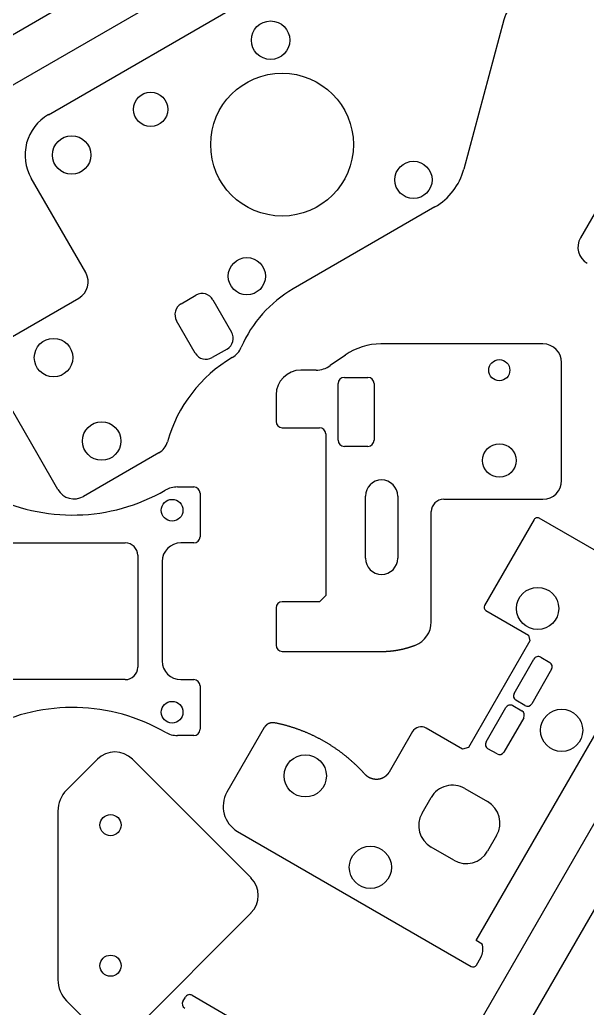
# Model space of a CAD drawing. Extents: x 442 to 745, y 5 to 355.
# Drawn here: x 477.4 to 515.1, y 222.6 to 288.1 of the extents above; entities that cross this region are included whole.
import ezdxf

# ---------------------------------------------------------------- set-up
doc = ezdxf.new("R2010")
doc.units = 0
doc.layers.add('VISIBLE__ANSI_', color=7, linetype='CONTINUOUS')

msp = doc.modelspace()

# ---------------------------------------------------------------- linework, layer by layer
at = {"layer": 'VISIBLE__ANSI_'}
for p, q in [((593.942, 354.692), (442.389, 267.193)), ((445.272, 265.529), (593.942, 351.364)), ((479.31, 281.852), (508.612, 298.77)), ((509.525, 288.141), (506.872, 278.238)), ((517.695, 279.039), (514.606, 273.69)), ((481.788, 271.383), (478.179, 277.634)), ((504.953, 275.737), (495.553, 270.31)), ((535.817, 270.075), (481.971, 176.812)), ((488.12, 269.32), (489.104, 269.888)), ((475.871, 266.54), (481.336, 269.696)), ((490.229, 269.587), (491.464, 267.447)), ((489.054, 266.056), (487.819, 268.195)), ((486.964, 179.694), (537.481, 267.193)), ((512.122, 266.664), (501.372, 266.664)), ((491.163, 266.322), (490.179, 265.754)), ((499.011, 265.919), (498.015, 265.221)), ((513.357, 264.028), (513.357, 265.428)), ((478.63, 259.29), (475.419, 264.853)), ((497.07, 264.924), (496.063, 264.924)), ((498.534, 260.281), (498.534, 264.028)), ((498.945, 264.44), (500.51, 264.44)), ((500.922, 264.028), (500.922, 260.281)), ((513.357, 260.24), (513.357, 264.028)), ((494.416, 263.277), (494.416, 261.517)), ((494.828, 261.105), (497.299, 261.105)), ((497.71, 260.693), (497.71, 249.987)), ((513.357, 257.605), (513.357, 260.24)), ((486.636, 259.443), (481.635, 256.555)), ((500.51, 259.87), (498.945, 259.87)), ((479.948, 257.008), (478.63, 259.29)), ((487.884, 257.181), (488.962, 257.181)), ((489.374, 256.769), (489.374, 253.886)), ((500.346, 252.458), (500.346, 256.575)), ((502.487, 256.575), (502.487, 252.458)), ((505.534, 256.37), (512.122, 256.37)), ((504.71, 248.238), (504.71, 255.546)), ((511.53, 255.021), (508.246, 249.332)), ((518.037, 251.55), (511.868, 255.111)), ((475.084, 253.475), (484.411, 253.475)), ((488.962, 253.475), (488.096, 253.475)), ((485.235, 252.651), (485.235, 245.239)), ((486.861, 252.239), (486.861, 245.651)), ((497.299, 249.575), (494.828, 249.575)), ((497.71, 249.987), (497.299, 249.575)), ((494.416, 249.164), (494.416, 246.693)), ((508.336, 248.995), (511.156, 247.367)), ((511.26, 246.977), (507.181, 239.911)), ((511.156, 247.367), (511.26, 246.977)), ((494.828, 246.281), (494.84, 246.281)), ((494.84, 246.281), (501.416, 246.281)), ((510.202, 243.496), (511.519, 245.778)), ((511.969, 245.899), (512.575, 245.549)), ((507.688, 227.118), (518.249, 245.412)), ((512.696, 245.099), (511.378, 242.816)), ((484.411, 244.416), (475.084, 244.416)), ((488.096, 244.416), (488.962, 244.416)), ((489.374, 244.004), (489.374, 241.122)), ((510.928, 242.696), (510.322, 243.046)), ((508.349, 240.287), (509.666, 242.569)), ((510.116, 242.69), (510.723, 242.34)), ((510.843, 241.89), (509.526, 239.607)), ((493.632, 241.232), (491.158, 236.947)), ((506.791, 239.807), (504.364, 241.208)), ((488.962, 240.71), (487.884, 240.71)), ((503.464, 240.967), (501.92, 238.293)), ((507.181, 239.911), (506.791, 239.807)), ((509.076, 239.487), (508.469, 239.837)), ((482.562, 239.142), (480.521, 237.1)), ((492.753, 231.281), (484.892, 239.142)), ((506.946, 237.198), (508.443, 236.333)), ((504.099, 235.561), (504.696, 236.595)), ((479.942, 235.703), (479.942, 224.529)), ((491.851, 234.359), (507.363, 225.404)), ((509.046, 234.083), (508.45, 233.05)), ((506.2, 232.447), (504.702, 233.311)), ((484.892, 221.09), (492.753, 228.951)), ((508.086, 226.888), (507.688, 227.118)), ((508.104, 226.82), (508.086, 226.888)), ((507.701, 225.494), (507.997, 226.008)), ((488.232, 223.089), (488.397, 223.374)), ((488.847, 223.495), (501.052, 216.449)), ((480.521, 223.132), (482.562, 221.09))]:
    msp.add_line(p, q, dxfattribs=at)
for points in [[(501.416, 246.281, 0), (501.434, 246.281, 0), (501.452, 246.281, 0), (501.469, 246.282, 0), (501.487, 246.282, 0), (501.505, 246.282, 0), (501.522, 246.282, 0), (501.54, 246.283, 0), (501.558, 246.283, 0), (501.575, 246.283, 0), (501.593, 246.284, 0), (501.61, 246.284, 0), (501.628, 246.285, 0), (501.646, 246.286, 0), (501.663, 246.286, 0), (501.681, 246.287, 0), (501.698, 246.288, 0), (501.716, 246.289, 0), (501.733, 246.29, 0), (501.751, 246.29, 0), (501.768, 246.291, 0), (501.786, 246.292, 0), (501.803, 246.294, 0), (501.821, 246.295, 0), (501.838, 246.296, 0), (501.856, 246.297, 0), (501.873, 246.298, 0), (501.89, 246.3, 0), (501.908, 246.301, 0), (501.925, 246.302, 0), (501.943, 246.304, 0), (501.96, 246.305, 0), (501.977, 246.307, 0), (501.995, 246.309, 0), (502.012, 246.31, 0), (502.029, 246.312, 0), (502.046, 246.314, 0), (502.064, 246.315, 0), (502.081, 246.317, 0), (502.098, 246.319, 0), (502.115, 246.321, 0), (502.133, 246.323, 0), (502.15, 246.325, 0), (502.167, 246.327, 0), (502.184, 246.329, 0), (502.201, 246.332, 0), (502.218, 246.334, 0), (502.235, 246.336, 0), (502.253, 246.338, 0), (502.27, 246.341, 0), (502.287, 246.343, 0), (502.304, 246.346, 0), (502.321, 246.348, 0), (502.338, 246.351, 0), (502.355, 246.353, 0), (502.372, 246.356, 0), (502.389, 246.359, 0), (502.406, 246.361, 0), (502.423, 246.364, 0), (502.44, 246.367, 0), (502.456, 246.37, 0), (502.473, 246.373, 0), (502.49, 246.376, 0), (502.507, 246.379, 0), (502.524, 246.382, 0), (502.541, 246.385, 0), (502.557, 246.388, 0), (502.574, 246.391, 0), (502.591, 246.394, 0), (502.608, 246.398, 0), (502.624, 246.401, 0), (502.641, 246.404, 0), (502.658, 246.408, 0), (502.675, 246.411, 0), (502.691, 246.414, 0), (502.708, 246.418, 0), (502.724, 246.422, 0), (502.741, 246.425, 0), (502.758, 246.429, 0), (502.774, 246.433, 0), (502.791, 246.436, 0), (502.807, 246.44, 0), (502.824, 246.444, 0), (502.84, 246.448, 0), (502.857, 246.452, 0), (502.873, 246.456, 0), (502.89, 246.46, 0), (502.906, 246.464, 0), (502.922, 246.468, 0), (502.939, 246.472, 0), (502.955, 246.476, 0), (502.971, 246.48, 0), (502.988, 246.485, 0), (503.004, 246.489, 0), (503.02, 246.493, 0), (503.036, 246.498, 0), (503.053, 246.502, 0), (503.069, 246.507, 0), (503.085, 246.511, 0), (503.101, 246.516, 0), (503.117, 246.52, 0), (503.133, 246.525, 0), (503.15, 246.53, 0), (503.166, 246.534, 0), (503.182, 246.539, 0), (503.198, 246.544, 0), (503.214, 246.549, 0), (503.23, 246.554, 0), (503.246, 246.558, 0), (503.262, 246.563, 0), (503.278, 246.568, 0), (503.293, 246.573, 0), (503.309, 246.579, 0), (503.325, 246.584, 0), (503.341, 246.589, 0), (503.357, 246.594, 0), (503.373, 246.599, 0), (503.388, 246.605, 0), (503.404, 246.61, 0), (503.42, 246.615, 0), (503.435, 246.621, 0), (503.451, 246.626, 0), (503.467, 246.632, 0), (503.482, 246.637, 0), (503.498, 246.643, 0), (503.514, 246.648, 0), (503.529, 246.654, 0), (503.545, 246.66, 0)], [(503.545, 246.66, 0), (503.547, 246.66, 0), (503.549, 246.661, 0), (503.551, 246.662, 0), (503.553, 246.663, 0), (503.555, 246.663, 0), (503.557, 246.664, 0), (503.559, 246.665, 0), (503.561, 246.666, 0), (503.563, 246.666, 0), (503.565, 246.667, 0), (503.567, 246.668, 0), (503.569, 246.668, 0), (503.57, 246.669, 0), (503.572, 246.67, 0), (503.574, 246.67, 0), (503.576, 246.671, 0), (503.578, 246.672, 0), (503.579, 246.672, 0), (503.581, 246.673, 0), (503.583, 246.674, 0), (503.584, 246.674, 0), (503.586, 246.675, 0), (503.588, 246.675, 0), (503.589, 246.676, 0), (503.591, 246.677, 0), (503.592, 246.677, 0), (503.594, 246.678, 0), (503.596, 246.678, 0), (503.597, 246.679, 0), (503.599, 246.679, 0), (503.6, 246.68, 0), (503.601, 246.681, 0), (503.603, 246.681, 0), (503.604, 246.682, 0), (503.606, 246.682, 0), (503.607, 246.683, 0), (503.608, 246.683, 0), (503.61, 246.684, 0), (503.611, 246.684, 0), (503.612, 246.685, 0), (503.614, 246.685, 0), (503.615, 246.686, 0), (503.616, 246.686, 0), (503.617, 246.687, 0), (503.618, 246.687, 0), (503.62, 246.687, 0), (503.621, 246.688, 0), (503.622, 246.688, 0), (503.623, 246.689, 0), (503.624, 246.689, 0), (503.625, 246.69, 0), (503.626, 246.69, 0), (503.627, 246.69, 0), (503.628, 246.691, 0), (503.629, 246.691, 0), (503.63, 246.691, 0), (503.631, 246.692, 0), (503.632, 246.692, 0), (503.633, 246.693, 0), (503.634, 246.693, 0), (503.635, 246.693, 0), (503.636, 246.694, 0), (503.637, 246.694, 0), (503.637, 246.694, 0), (503.638, 246.695, 0), (503.639, 246.695, 0), (503.64, 246.695, 0), (503.641, 246.696, 0), (503.641, 246.696, 0), (503.642, 246.696, 0), (503.643, 246.696, 0), (503.644, 246.697, 0), (503.644, 246.697, 0), (503.645, 246.697, 0), (503.646, 246.697, 0), (503.646, 246.698, 0), (503.647, 246.698, 0), (503.648, 246.698, 0), (503.648, 246.698, 0), (503.649, 246.699, 0), (503.649, 246.699, 0), (503.65, 246.699, 0), (503.651, 246.699, 0), (503.651, 246.7, 0), (503.652, 246.7, 0), (503.652, 246.7, 0), (503.653, 246.7, 0), (503.653, 246.7, 0), (503.654, 246.701, 0), (503.654, 246.701, 0), (503.654, 246.701, 0), (503.655, 246.701, 0), (503.655, 246.701, 0), (503.656, 246.701, 0), (503.656, 246.702, 0), (503.656, 246.702, 0), (503.657, 246.702, 0), (503.657, 246.702, 0), (503.657, 246.702, 0), (503.658, 246.702, 0), (503.658, 246.702, 0), (503.658, 246.702, 0), (503.659, 246.703, 0), (503.659, 246.703, 0), (503.659, 246.703, 0), (503.659, 246.703, 0), (503.66, 246.703, 0), (503.66, 246.703, 0), (503.66, 246.703, 0), (503.66, 246.703, 0), (503.66, 246.703, 0), (503.66, 246.703, 0), (503.661, 246.703, 0), (503.661, 246.703, 0), (503.661, 246.703, 0), (503.661, 246.704, 0), (503.661, 246.704, 0), (503.661, 246.704, 0), (503.661, 246.704, 0), (503.661, 246.704, 0), (503.661, 246.704, 0), (503.662, 246.704, 0), (503.662, 246.704, 0), (503.662, 246.704, 0), (503.662, 246.704, 0), (503.662, 246.704, 0), (503.662, 246.704, 0)], [(494.332, 241.549, 0), (494.327, 241.55, 0), (494.322, 241.551, 0), (494.317, 241.552, 0), (494.312, 241.553, 0), (494.307, 241.553, 0), (494.302, 241.554, 0), (494.297, 241.555, 0), (494.292, 241.556, 0), (494.287, 241.556, 0), (494.282, 241.557, 0), (494.276, 241.557, 0), (494.271, 241.558, 0), (494.266, 241.559, 0), (494.261, 241.559, 0), (494.256, 241.559, 0), (494.251, 241.56, 0), (494.246, 241.56, 0), (494.24, 241.56, 0), (494.235, 241.561, 0), (494.23, 241.561, 0), (494.225, 241.561, 0), (494.22, 241.561, 0), (494.215, 241.561, 0), (494.21, 241.561, 0), (494.204, 241.561, 0), (494.199, 241.561, 0), (494.194, 241.561, 0), (494.189, 241.561, 0), (494.184, 241.561, 0), (494.179, 241.561, 0), (494.173, 241.561, 0), (494.168, 241.56, 0), (494.163, 241.56, 0), (494.158, 241.56, 0), (494.153, 241.559, 0), (494.148, 241.559, 0), (494.143, 241.558, 0), (494.137, 241.558, 0), (494.132, 241.557, 0), (494.127, 241.557, 0), (494.122, 241.556, 0), (494.117, 241.556, 0), (494.112, 241.555, 0), (494.107, 241.554, 0), (494.102, 241.553, 0), (494.097, 241.552, 0), (494.091, 241.552, 0), (494.086, 241.551, 0), (494.081, 241.55, 0), (494.076, 241.549, 0), (494.071, 241.548, 0), (494.066, 241.547, 0), (494.061, 241.546, 0), (494.056, 241.545, 0), (494.051, 241.543, 0), (494.046, 241.542, 0), (494.041, 241.541, 0), (494.036, 241.54, 0), (494.031, 241.538, 0), (494.026, 241.537, 0), (494.021, 241.536, 0), (494.016, 241.534, 0), (494.011, 241.533, 0), (494.006, 241.531, 0), (494.001, 241.53, 0), (493.996, 241.528, 0), (493.992, 241.526, 0), (493.987, 241.525, 0), (493.982, 241.523, 0), (493.977, 241.521, 0), (493.972, 241.52, 0), (493.967, 241.518, 0), (493.962, 241.516, 0), (493.958, 241.514, 0), (493.953, 241.512, 0), (493.948, 241.51, 0), (493.943, 241.508, 0), (493.939, 241.506, 0), (493.934, 241.504, 0), (493.929, 241.502, 0), (493.925, 241.5, 0), (493.92, 241.498, 0), (493.915, 241.495, 0), (493.911, 241.493, 0), (493.906, 241.491, 0), (493.901, 241.489, 0), (493.897, 241.486, 0), (493.892, 241.484, 0), (493.888, 241.481, 0), (493.883, 241.479, 0), (493.879, 241.476, 0), (493.874, 241.474, 0), (493.87, 241.471, 0), (493.865, 241.469, 0), (493.861, 241.466, 0), (493.857, 241.463, 0), (493.852, 241.46, 0), (493.848, 241.458, 0), (493.843, 241.455, 0), (493.839, 241.452, 0), (493.835, 241.449, 0), (493.831, 241.446, 0), (493.826, 241.443, 0), (493.822, 241.44, 0), (493.818, 241.437, 0), (493.814, 241.434, 0), (493.81, 241.431, 0), (493.806, 241.428, 0), (493.801, 241.425, 0), (493.797, 241.422, 0), (493.793, 241.419, 0), (493.789, 241.416, 0), (493.785, 241.412, 0), (493.781, 241.409, 0), (493.777, 241.406, 0), (493.773, 241.402, 0), (493.77, 241.399, 0), (493.766, 241.395, 0), (493.762, 241.392, 0), (493.758, 241.389, 0), (493.754, 241.385, 0), (493.75, 241.382, 0), (493.747, 241.378, 0), (493.743, 241.374, 0), (493.739, 241.371, 0), (493.736, 241.367, 0), (493.732, 241.363, 0), (493.728, 241.36, 0), (493.725, 241.356, 0), (493.721, 241.352, 0), (493.718, 241.348, 0), (493.714, 241.345, 0), (493.711, 241.341, 0), (493.708, 241.337, 0), (493.704, 241.333, 0), (493.701, 241.329, 0), (493.697, 241.325, 0), (493.694, 241.321, 0), (493.691, 241.317, 0), (493.688, 241.313, 0), (493.684, 241.309, 0), (493.681, 241.305, 0), (493.678, 241.301, 0), (493.675, 241.297, 0), (493.672, 241.293, 0), (493.669, 241.289, 0), (493.666, 241.284, 0), (493.663, 241.28, 0), (493.66, 241.276, 0), (493.657, 241.272, 0), (493.654, 241.267, 0), (493.651, 241.263, 0), (493.649, 241.259, 0), (493.646, 241.254, 0), (493.643, 241.25, 0), (493.64, 241.246, 0), (493.638, 241.241, 0), (493.635, 241.237, 0), (493.632, 241.232, 0)], [(500.329, 238.127, 0), (500.3, 238.16, 0), (500.27, 238.193, 0), (500.24, 238.225, 0), (500.21, 238.258, 0), (500.18, 238.29, 0), (500.15, 238.322, 0), (500.119, 238.354, 0), (500.089, 238.386, 0), (500.058, 238.418, 0), (500.027, 238.45, 0), (499.997, 238.481, 0), (499.965, 238.513, 0), (499.934, 238.544, 0), (499.903, 238.575, 0), (499.872, 238.606, 0), (499.84, 238.637, 0), (499.809, 238.668, 0), (499.777, 238.699, 0), (499.745, 238.729, 0), (499.713, 238.76, 0), (499.681, 238.79, 0), (499.648, 238.82, 0), (499.616, 238.85, 0), (499.584, 238.88, 0), (499.551, 238.91, 0), (499.518, 238.94, 0), (499.485, 238.969, 0), (499.452, 238.999, 0), (499.419, 239.028, 0), (499.386, 239.057, 0), (499.353, 239.086, 0), (499.319, 239.115, 0), (499.286, 239.144, 0), (499.252, 239.172, 0), (499.218, 239.201, 0), (499.184, 239.229, 0), (499.15, 239.257, 0), (499.116, 239.285, 0), (499.082, 239.313, 0), (499.048, 239.341, 0), (499.013, 239.368, 0), (498.978, 239.396, 0), (498.944, 239.423, 0), (498.909, 239.45, 0), (498.874, 239.478, 0), (498.839, 239.504, 0), (498.804, 239.531, 0), (498.769, 239.558, 0), (498.733, 239.584, 0), (498.698, 239.611, 0), (498.662, 239.637, 0), (498.627, 239.663, 0), (498.591, 239.689, 0), (498.555, 239.715, 0), (498.519, 239.74, 0), (498.483, 239.766, 0), (498.447, 239.791, 0), (498.411, 239.817, 0), (498.374, 239.842, 0), (498.338, 239.867, 0), (498.301, 239.891, 0), (498.265, 239.916, 0), (498.228, 239.94, 0), (498.191, 239.965, 0), (498.154, 239.989, 0), (498.117, 240.013, 0), (498.08, 240.037, 0), (498.042, 240.061, 0), (498.005, 240.084, 0), (497.968, 240.108, 0), (497.93, 240.131, 0), (497.893, 240.154, 0), (497.855, 240.177, 0), (497.817, 240.2, 0), (497.779, 240.223, 0), (497.741, 240.245, 0), (497.703, 240.267, 0), (497.665, 240.29, 0), (497.627, 240.312, 0), (497.588, 240.334, 0), (497.55, 240.355, 0), (497.511, 240.377, 0), (497.473, 240.398, 0), (497.434, 240.42, 0), (497.395, 240.441, 0), (497.356, 240.462, 0), (497.317, 240.483, 0), (497.278, 240.503, 0), (497.239, 240.524, 0), (497.2, 240.544, 0), (497.161, 240.564, 0), (497.121, 240.584, 0), (497.082, 240.604, 0), (497.042, 240.624, 0), (497.003, 240.643, 0), (496.963, 240.663, 0), (496.923, 240.682, 0), (496.883, 240.701, 0), (496.843, 240.72, 0), (496.803, 240.739, 0), (496.763, 240.757, 0), (496.723, 240.776, 0), (496.683, 240.794, 0), (496.643, 240.812, 0), (496.602, 240.83, 0), (496.562, 240.848, 0), (496.521, 240.865, 0), (496.481, 240.883, 0), (496.44, 240.9, 0), (496.399, 240.917, 0), (496.358, 240.934, 0), (496.318, 240.951, 0), (496.277, 240.967, 0), (496.236, 240.984, 0), (496.195, 241, 0), (496.153, 241.016, 0), (496.112, 241.032, 0), (496.071, 241.048, 0), (496.03, 241.063, 0), (495.988, 241.079, 0), (495.947, 241.094, 0), (495.905, 241.109, 0), (495.864, 241.124, 0), (495.822, 241.139, 0), (495.78, 241.154, 0), (495.739, 241.168, 0), (495.697, 241.182, 0), (495.655, 241.196, 0), (495.613, 241.21, 0), (495.571, 241.224, 0), (495.529, 241.238, 0), (495.487, 241.251, 0), (495.445, 241.264, 0), (495.403, 241.277, 0), (495.36, 241.29, 0), (495.318, 241.303, 0), (495.276, 241.316, 0), (495.233, 241.328, 0), (495.191, 241.34, 0), (495.148, 241.352, 0), (495.106, 241.364, 0), (495.063, 241.376, 0), (495.021, 241.388, 0), (494.978, 241.399, 0), (494.935, 241.41, 0), (494.892, 241.421, 0), (494.85, 241.432, 0), (494.807, 241.443, 0), (494.764, 241.453, 0), (494.721, 241.464, 0), (494.678, 241.474, 0), (494.635, 241.484, 0), (494.592, 241.494, 0), (494.549, 241.503, 0), (494.505, 241.513, 0), (494.462, 241.522, 0), (494.419, 241.531, 0), (494.376, 241.54, 0), (494.332, 241.549, 0)], [(501.92, 238.293, 0), (501.914, 238.283, 0), (501.908, 238.273, 0), (501.902, 238.263, 0), (501.896, 238.253, 0), (501.889, 238.243, 0), (501.883, 238.234, 0), (501.876, 238.224, 0), (501.869, 238.215, 0), (501.863, 238.205, 0), (501.855, 238.196, 0), (501.848, 238.186, 0), (501.841, 238.177, 0), (501.834, 238.168, 0), (501.826, 238.159, 0), (501.819, 238.15, 0), (501.811, 238.141, 0), (501.803, 238.132, 0), (501.795, 238.123, 0), (501.787, 238.115, 0), (501.779, 238.106, 0), (501.771, 238.098, 0), (501.763, 238.089, 0), (501.754, 238.081, 0), (501.746, 238.073, 0), (501.737, 238.065, 0), (501.729, 238.057, 0), (501.72, 238.049, 0), (501.711, 238.042, 0), (501.702, 238.034, 0), (501.693, 238.026, 0), (501.684, 238.019, 0), (501.675, 238.012, 0), (501.666, 238.004, 0), (501.656, 237.997, 0), (501.647, 237.99, 0), (501.637, 237.983, 0), (501.628, 237.977, 0), (501.618, 237.97, 0), (501.608, 237.963, 0), (501.598, 237.957, 0), (501.588, 237.951, 0), (501.579, 237.944, 0), (501.568, 237.938, 0), (501.558, 237.932, 0), (501.548, 237.926, 0), (501.538, 237.921, 0), (501.528, 237.915, 0), (501.517, 237.91, 0), (501.507, 237.904, 0), (501.496, 237.899, 0), (501.486, 237.894, 0), (501.475, 237.889, 0), (501.465, 237.884, 0), (501.454, 237.879, 0), (501.443, 237.875, 0), (501.432, 237.87, 0), (501.422, 237.866, 0), (501.411, 237.862, 0), (501.4, 237.858, 0), (501.389, 237.854, 0), (501.378, 237.85, 0), (501.367, 237.846, 0), (501.355, 237.843, 0), (501.344, 237.839, 0), (501.333, 237.836, 0), (501.322, 237.833, 0), (501.311, 237.83, 0), (501.299, 237.827, 0), (501.288, 237.825, 0), (501.276, 237.822, 0), (501.265, 237.82, 0), (501.254, 237.818, 0), (501.242, 237.816, 0), (501.231, 237.814, 0), (501.219, 237.812, 0), (501.208, 237.81, 0), (501.196, 237.809, 0), (501.185, 237.807, 0), (501.173, 237.806, 0), (501.161, 237.805, 0), (501.15, 237.804, 0), (501.138, 237.803, 0), (501.126, 237.803, 0), (501.115, 237.802, 0), (501.103, 237.802, 0), (501.092, 237.801, 0), (501.08, 237.801, 0), (501.068, 237.801, 0), (501.057, 237.801, 0), (501.045, 237.802, 0), (501.033, 237.802, 0), (501.022, 237.803, 0), (501.01, 237.803, 0), (500.998, 237.804, 0), (500.987, 237.805, 0), (500.975, 237.806, 0), (500.963, 237.808, 0), (500.952, 237.809, 0), (500.94, 237.811, 0), (500.928, 237.812, 0), (500.917, 237.814, 0), (500.905, 237.816, 0), (500.894, 237.818, 0), (500.882, 237.82, 0), (500.871, 237.822, 0), (500.859, 237.825, 0), (500.848, 237.827, 0), (500.837, 237.83, 0), (500.825, 237.833, 0), (500.814, 237.836, 0), (500.803, 237.839, 0), (500.791, 237.842, 0), (500.78, 237.845, 0), (500.769, 237.849, 0), (500.758, 237.852, 0), (500.747, 237.856, 0), (500.735, 237.86, 0), (500.724, 237.864, 0), (500.713, 237.868, 0), (500.703, 237.872, 0), (500.692, 237.876, 0), (500.681, 237.881, 0), (500.67, 237.885, 0), (500.659, 237.89, 0), (500.649, 237.895, 0), (500.638, 237.9, 0), (500.627, 237.905, 0), (500.617, 237.91, 0), (500.606, 237.915, 0), (500.596, 237.921, 0), (500.586, 237.926, 0), (500.575, 237.932, 0), (500.565, 237.938, 0), (500.555, 237.943, 0), (500.545, 237.949, 0), (500.535, 237.956, 0), (500.525, 237.962, 0), (500.515, 237.968, 0), (500.506, 237.975, 0), (500.496, 237.981, 0), (500.486, 237.988, 0), (500.477, 237.995, 0), (500.467, 238.002, 0), (500.458, 238.009, 0), (500.449, 238.016, 0), (500.44, 238.023, 0), (500.431, 238.03, 0), (500.422, 238.038, 0), (500.413, 238.045, 0), (500.404, 238.053, 0), (500.395, 238.061, 0), (500.387, 238.069, 0), (500.378, 238.077, 0), (500.37, 238.085, 0), (500.361, 238.093, 0), (500.353, 238.102, 0), (500.345, 238.11, 0), (500.337, 238.119, 0), (500.329, 238.127, 0)]]:
    msp.add_polyline3d(points, dxfattribs=at)
for centre, radius in [((494.053, 286.787), 1.276), ((494.813, 279.868), 4.735), ((486.094, 282.204), 1.132), ((480.854, 279.178), 1.276), ((503.531, 277.531), 1.235), ((492.477, 271.149), 1.235), ((479.654, 265.753), 1.276), ((509.224, 264.919), 0.7), ((482.845, 260.225), 1.276), ((509.23, 258.934), 1.112), ((487.521, 255.636), 0.721), ((511.767, 249.13), 1.4), ((487.521, 242.254), 0.721), ((513.357, 241.056), 1.4), ((496.352, 238.037), 1.4), ((483.436, 234.774), 0.7), ((500.674, 231.976), 1.4), ((483.436, 225.457), 0.7)]:
    msp.add_circle(centre, radius, dxfattribs=at)
for centre, radius, start, end in [((511.514, 287.608), 2.059, 120, 165), ((480.854, 279.178), 3.088, 120, 210), ((502.894, 279.303), 4.118, 300, 345), ((515.676, 273.072), 1.235, 150, 240), ((480.719, 270.765), 1.235, 300, 30), ((489.516, 269.175), 0.824, 30, 120), ((499.67, 263.178), 8.235, 120, 156.61352), ((488.532, 268.607), 0.824, 120, 210), ((490.751, 267.036), 0.824, 300, 30), ((501.372, 262.546), 4.118, 90, 125), ((512.122, 265.428), 1.235, 0, 90), ((489.767, 266.467), 0.824, 210, 300), ((490.751, 267.036), 1.482, 300.57161, 336.61352), ((496.322, 257.605), 9.47, 120.57161, 164.24299), ((496.063, 263.277), 1.647, 90, 180), ((497.07, 266.571), 1.647, 270, 305), ((498.945, 264.028), 0.412, 90, 180), ((500.51, 264.028), 0.412, 0, 90), ((494.828, 261.517), 0.412, 180, 270), ((497.299, 260.693), 0.412, 0, 90), ((486.019, 260.512), 1.235, 300, 344.24299), ((498.945, 260.281), 0.412, 180, 270), ((500.51, 260.281), 0.412, 270, 0), ((501.416, 256.575), 1.071, 0, 180), ((512.122, 257.605), 1.235, 270, 0), ((480.914, 267.675), 12.353, 242.91651, 299.85885), ((481.018, 257.625), 1.235, 210, 300), ((487.884, 255.533), 1.647, 90, 119.85885), ((488.962, 256.769), 0.412, 0, 90), ((505.534, 255.546), 0.824, 90, 180), ((511.744, 254.897), 0.247, 60, 150), ((488.962, 253.886), 0.412, 270, 0), ((484.411, 252.651), 0.824, 0, 90), ((488.096, 252.239), 1.235, 90, 180), ((501.416, 252.458), 1.071, 180, 0), ((494.828, 249.164), 0.412, 90, 180), ((508.46, 249.209), 0.247, 150, 240), ((503.063, 248.238), 1.647, 291.30804, 0), ((494.828, 246.693), 0.412, 180, 270), ((488.096, 245.651), 1.235, 180, 270), ((511.804, 245.613), 0.329, 60, 150), ((484.411, 245.239), 0.824, 270, 0), ((512.411, 245.263), 0.329, 330, 60), ((488.962, 244.004), 0.412, 0, 90), ((510.487, 243.331), 0.329, 150, 240), ((480.914, 230.216), 12.353, 60.14115, 117.08349), ((509.952, 242.404), 0.329, 60, 150), ((511.093, 242.981), 0.329, 240, 330), ((510.558, 242.054), 0.329, 330, 60), ((488.962, 241.122), 0.412, 270, 0), ((504.035, 240.638), 0.659, 60, 150), ((487.884, 242.357), 1.647, 240.14115, 270), ((508.634, 240.122), 0.329, 150, 240), ((483.727, 237.977), 1.647, 45, 135), ((509.24, 239.772), 0.329, 240, 330), ((506.122, 235.772), 1.647, 60, 150), ((481.918, 235.703), 1.976, 135, 180), ((492.799, 236), 1.894, 150, 240), ((507.62, 234.907), 1.647, 330, 60), ((505.525, 234.738), 1.647, 150, 240), ((507.023, 233.873), 1.647, 240, 330), ((491.588, 230.116), 1.647, 315, 45), ((507.07, 226.543), 1.071, 330, 15), ((507.487, 225.618), 0.247, 240, 330), ((481.918, 224.529), 1.976, 180, 225), ((488.682, 223.21), 0.329, 60, 150), ((488.518, 222.924), 0.329, 150, 240)]:
    msp.add_arc(centre, radius, start, end, dxfattribs=at)

doc.saveas('drawing.dxf')
